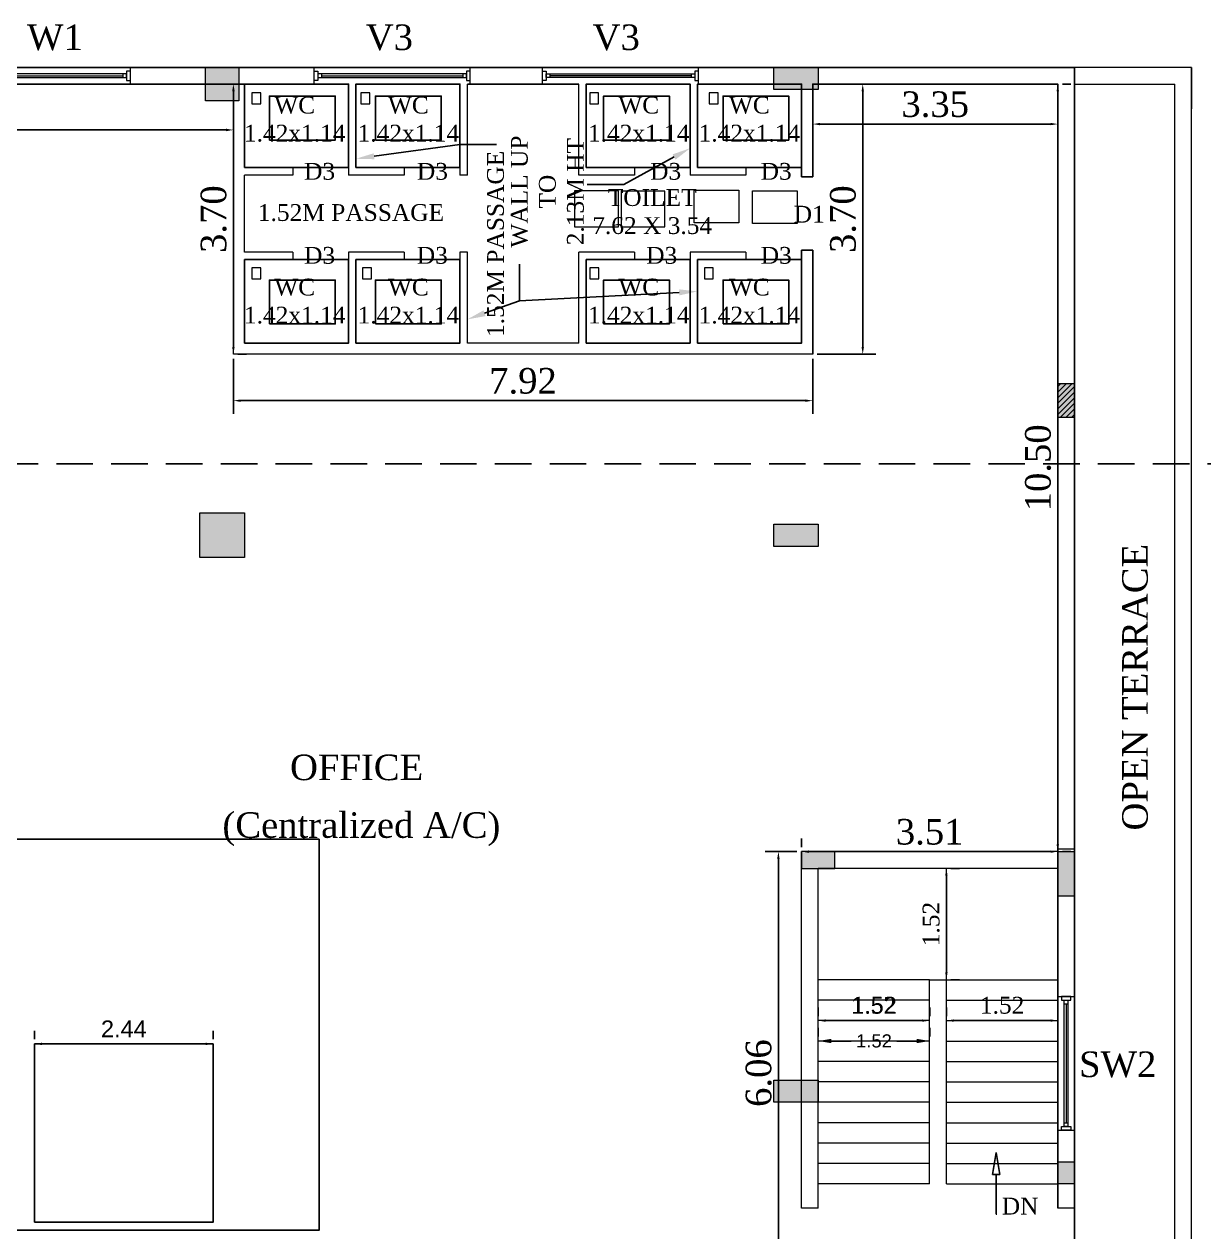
# Model space of a CAD drawing. Header units: metres. Extents: x 3592 to 3825, y 373 to 546.
# Drawn here: x 3733.22 to 3749.35, y 485.84 to 502.36 of the extents above; entities that cross this region are included whole.
import ezdxf
from ezdxf import colors
from ezdxf.entities.mleader import LeaderData, LeaderLine
from ezdxf.math import Vec2, Vec3

# ---------------------------------------------------------------- set-up
doc = ezdxf.new("R2010")
doc.units = ezdxf.units.M
doc.linetypes.add('DASHED', pattern=[0.75, 0.5, -0.25])
doc.layers.get('Defpoints').update_dxf_attribs({"lineweight": 0})
for name, color, linetype in [('0 @ 1', 7, 'Continuous'), ('BLK_1_FLR_3_BLT_UP_AREA', 1, 'Continuous'), ('BLK_1_FLR_3_EXIT_WIDTH_DOOR', 2, 'Continuous'), ('BLK_1_FLR_3_EXIT_WIDTH_STAIR', 1, 'Continuous'), ('BLK_1_FLR_3_REGULAR_ROOM_1', 2, 'Continuous'), ('BLK_1_FLR_3_ROOM_1_LIGHT_VENTILATION_1', 2, 'Continuous'), ('BLK_1_FLR_3_WATER_CLOSET', 223, 'Continuous'), ('Column', 7, 'Continuous'), ('TOILET_VENTILATION', 6, 'Continuous')]:
    doc.layers.add(name, color=color, linetype=linetype)
doc.layers.add('BLK_1_FLR_3_URINAL', color=235, linetype='Continuous', lineweight=5)
doc.layers.add('BLK_1_FLR_3_WASH', color=55, linetype='Continuous', lineweight=5)
doc.styles.add('ANAND', font='times.ttf')
doc.styles.get("Standard").update_dxf_attribs({"font": 'arial.ttf'})
doc.dimstyles.new('STANDARD$0', dxfattribs={"dimtxt": 7, "dimasz": 3, "dimexe": 3, "dimexo": 1, "dimgap": 1.5, "dimtad": 1, "dimdec": 1, "dimzin": 1, "dimdsep": 46, "dimlunit": 4, "dimtxsty": 'Standard', "dimblk": 'OBLIQUE', "dimcen": 0.09375, "dimdle": 1, "dimclrd": 8, "dimclre": 8, "dimclrt": 7, "dimadec": 1, "dimazin": 0, "dimtfac": 1, "dimtdec": 1, "dimtix": 1, "dimtmove": 2, "dimatfit": 3, "dimldrblk": 'ARCHTICK', "dimfxl": 0, "dimfrac": 2, "dimtolj": 1, "dimtzin": 0, "dimarcsym": 0})
doc.dimstyles.new('V1', dxfattribs={"dimtxt": 0.23, "dimasz": 0.1, "dimexe": 0.18, "dimexo": 0.0625, "dimgap": 0.09, "dimtad": 1, "dimzin": 0, "dimdsep": 46, "dimtxsty": 'Standard', "dimcen": 0.09, "dimadec": 0, "dimazin": 0, "dimtfac": 1, "dimtix": 1, "dimtofl": 0, "dimtmove": 2, "dimatfit": 0, "dimfxl": 0, "dimtolj": 1, "dimtzin": 0, "dimarcsym": 0})

# ---------------------------------------------------------------- blocks, each defined once
blk = doc.blocks.new('_CLOSEDBLANK')
at = {"color": 0, "linetype": 'ByBlock'}
for p, q in [((-1, 0.167), (0, 0)), ((-1, 0.167), (-1, -0.167)), ((0, 0), (-1, -0.167))]:
    blk.add_line(p, q, dxfattribs=at)
blk = doc.blocks.new('*U12')
at = {"color": 4, "linetype": 'Continuous', "lineweight": 13}
for p, q in [((146.91, 129.1), (146.91, 131.1)), ((210.91, 130.1), (146.91, 130.1)), ((210.91, 129.1), (210.91, 131.1))]:
    blk.add_line(p, q, dxfattribs=at)
for points in [[(144.91, 132.6), (142.91, 132.6), (142.91, 127.6), (144.91, 127.6)], [(212.91, 129.1), (212.91, 131.1), (144.91, 131.1), (144.91, 129.1)], [(212.91, 132.6), (214.91, 132.6), (214.91, 127.6), (212.91, 127.6)]]:
    blk.add_lwpolyline(points, close=True, dxfattribs=at)
blk = doc.blocks.new('*U14')
at = {"color": 4, "linetype": 'Continuous', "lineweight": 13}
for p, q in [((146.91, 129.1), (146.91, 131.1)), ((222.91, 130.1), (146.91, 130.1)), ((222.91, 129.1), (222.91, 131.1))]:
    blk.add_line(p, q, dxfattribs=at)
for points in [[(144.91, 132.6), (142.91, 132.6), (142.91, 127.6), (144.91, 127.6)], [(224.91, 129.1), (224.91, 131.1), (144.91, 131.1), (144.91, 129.1)], [(224.91, 132.6), (226.91, 132.6), (226.91, 127.6), (224.91, 127.6)]]:
    blk.add_lwpolyline(points, close=True, dxfattribs=at)
blk = doc.blocks.new('*D119')
at = {"color": 0, "lineweight": -2}
for p, q in [((3745.833, 490.709), (3745.833, 489.385)), ((3745.895, 490.809), (3746.013, 490.809)), ((3745.895, 489.285), (3746.013, 489.285))]:
    blk.add_line(p, q, dxfattribs=at)
at = {"color": 0}
for points in [[(3745.816, 490.709), (3745.849, 490.709), (3745.833, 490.809)], [(3745.816, 489.385), (3745.849, 489.385), (3745.833, 489.285)]]:
    blk.add_solid(points, dxfattribs=at)
at = {"layer": 'Defpoints', "color": 0}
for p in [(3745.833, 490.809), (3745.833, 489.285), (3745.833, 489.285)]:
    blk.add_point(p, dxfattribs=at)
at = {"color": 0, "insert": (3745.625, 490.047), "char_height": 0.23, "attachment_point": 5, "rotation": 90, "style": 'ANAND'}
blk.add_mtext('\\A1;1.52', dxfattribs=at)
blk = doc.blocks.new('*D120')
at = {"color": 0, "lineweight": -2}
for p, q in [((3744.08, 488.789), (3744.08, 488.906)), ((3745.604, 488.789), (3745.604, 488.906)), ((3745.504, 488.726), (3744.18, 488.726))]:
    blk.add_line(p, q, dxfattribs=at)
at = {"color": 0}
for points in [[(3744.18, 488.743), (3744.18, 488.71), (3744.08, 488.726)], [(3745.504, 488.743), (3745.504, 488.71), (3745.604, 488.726)]]:
    blk.add_solid(points, dxfattribs=at)
at = {"layer": 'Defpoints', "color": 0}
for p in [(3744.08, 488.726), (3744.08, 488.726), (3745.604, 488.726)]:
    blk.add_point(p, dxfattribs=at)
at = {"color": 0, "insert": (3744.842, 488.934), "char_height": 0.23, "attachment_point": 5, "style": 'ANAND'}
blk.add_mtext('\\A1;1.52', dxfattribs=at)
blk = doc.blocks.new('*D121')
at = {"color": 0, "lineweight": -2}
for p, q in [((3745.833, 488.789), (3745.833, 488.906)), ((3747.357, 488.789), (3747.357, 488.906)), ((3745.933, 488.726), (3747.257, 488.726))]:
    blk.add_line(p, q, dxfattribs=at)
at = {"color": 0}
for points in [[(3745.933, 488.743), (3745.933, 488.71), (3745.833, 488.726)], [(3747.257, 488.743), (3747.257, 488.71), (3747.357, 488.726)]]:
    blk.add_solid(points, dxfattribs=at)
at = {"layer": 'Defpoints', "color": 0}
for p in [(3745.833, 488.726), (3747.357, 488.726), (3747.357, 488.726)]:
    blk.add_point(p, dxfattribs=at)
at = {"color": 0, "insert": (3746.595, 488.934), "char_height": 0.23, "attachment_point": 5, "style": 'ANAND'}
blk.add_mtext('\\A1;1.52', dxfattribs=at)
blk = doc.blocks.new('*D191')
at = {"color": 0, "lineweight": -2}
for p, q in [((3743.789, 491.038), (3743.355, 491.038)), ((3743.535, 485.078), (3743.535, 490.938)), ((3743.789, 484.978), (3743.355, 484.978))]:
    blk.add_line(p, q, dxfattribs=at)
at = {"color": 0}
for points in [[(3743.518, 490.938), (3743.551, 490.938), (3743.535, 491.038)], [(3743.518, 485.078), (3743.551, 485.078), (3743.535, 484.978)]]:
    blk.add_solid(points, dxfattribs=at)
at = {"layer": 'Defpoints', "color": 0}
for p in [(3743.535, 491.038), (3743.851, 491.038), (3743.851, 484.978)]:
    blk.add_point(p, dxfattribs=at)
at = {"color": 0, "insert": (3743.266, 488.008), "char_height": 0.35, "attachment_point": 5, "rotation": 90, "style": 'ANAND'}
blk.add_mtext('\\A1;6.06', dxfattribs=at)
blk = doc.blocks.new('*D192')
at = {"color": 0, "lineweight": -2}
for p, q in [((3743.851, 491.1), (3743.851, 491.218)), ((3747.357, 491.1), (3747.357, 491.218)), ((3743.951, 491.038), (3747.257, 491.038))]:
    blk.add_line(p, q, dxfattribs=at)
at = {"color": 0}
for points in [[(3743.951, 491.054), (3743.951, 491.021), (3743.851, 491.038)], [(3747.257, 491.054), (3747.257, 491.021), (3747.357, 491.038)]]:
    blk.add_solid(points, dxfattribs=at)
at = {"layer": 'Defpoints', "color": 0}
for p in [(3743.851, 491.038), (3747.357, 491.038), (3747.357, 491.038)]:
    blk.add_point(p, dxfattribs=at)
at = {"color": 0, "insert": (3745.604, 491.306), "char_height": 0.35, "attachment_point": 5, "style": 'ANAND'}
blk.add_mtext('\\A1;3.51', dxfattribs=at)
blk = doc.blocks.new('*D193')
at = {"color": 0, "lineweight": -2}
for p, q in [((3747.357, 491.138), (3747.357, 501.438)), ((3747.419, 501.538), (3747.537, 501.538)), ((3747.419, 491.038), (3747.537, 491.038))]:
    blk.add_line(p, q, dxfattribs=at)
at = {"color": 0}
for points in [[(3747.34, 501.438), (3747.373, 501.438), (3747.357, 501.538)], [(3747.34, 491.138), (3747.373, 491.138), (3747.357, 491.038)]]:
    blk.add_solid(points, dxfattribs=at)
at = {"layer": 'Defpoints', "color": 0}
for p in [(3747.357, 501.538), (3747.357, 501.538), (3747.357, 491.038)]:
    blk.add_point(p, dxfattribs=at)
at = {"color": 0, "insert": (3747.088, 496.288), "char_height": 0.35, "attachment_point": 5, "rotation": 90, "style": 'ANAND'}
blk.add_mtext('\\A1;10.50', dxfattribs=at)
blk = doc.blocks.new('*D123')
at = {"color": 0, "lineweight": -2}
for p, q in [((3744.004, 501.475), (3744.004, 500.81)), ((3747.357, 501.475), (3747.357, 500.81)), ((3747.257, 500.99), (3744.104, 500.99))]:
    blk.add_line(p, q, dxfattribs=at)
at = {"color": 0}
for points in [[(3744.104, 501.007), (3744.104, 500.974), (3744.004, 500.99)], [(3747.257, 501.007), (3747.257, 500.974), (3747.357, 500.99)]]:
    blk.add_solid(points, dxfattribs=at)
at = {"layer": 'Defpoints', "color": 0}
for p in [(3744.004, 501.538), (3747.357, 501.538), (3744.004, 500.99)]:
    blk.add_point(p, dxfattribs=at)
at = {"color": 0, "insert": (3745.68, 501.259), "char_height": 0.35, "attachment_point": 5, "style": 'ANAND'}
blk.add_mtext('\\A1;3.35', dxfattribs=at)
blk = doc.blocks.new('*D194')
at = {"color": 0, "lineweight": -2}
for p, q in [((3736.079, 497.779), (3736.079, 497.027)), ((3744.004, 497.779), (3744.004, 497.027)), ((3743.904, 497.207), (3736.179, 497.207))]:
    blk.add_line(p, q, dxfattribs=at)
at = {"color": 0}
for points in [[(3736.179, 497.223), (3736.179, 497.19), (3736.079, 497.207)], [(3743.904, 497.223), (3743.904, 497.19), (3744.004, 497.207)]]:
    blk.add_solid(points, dxfattribs=at)
at = {"layer": 'Defpoints', "color": 0}
for p in [(3736.079, 497.842), (3744.004, 497.842), (3736.079, 497.207)]:
    blk.add_point(p, dxfattribs=at)
at = {"color": 0, "insert": (3740.041, 497.475), "char_height": 0.35, "attachment_point": 5, "style": 'ANAND'}
blk.add_mtext('\\A1;7.92', dxfattribs=at)
blk = doc.blocks.new('*D124')
at = {"color": 0, "lineweight": -2}
for p, q in [((3744.066, 501.538), (3744.868, 501.538)), ((3744.688, 497.942), (3744.688, 501.438)), ((3744.066, 497.842), (3744.868, 497.842))]:
    blk.add_line(p, q, dxfattribs=at)
at = {"color": 0}
for points in [[(3744.672, 501.438), (3744.705, 501.438), (3744.688, 501.538)], [(3744.672, 497.942), (3744.705, 497.942), (3744.688, 497.842)]]:
    blk.add_solid(points, dxfattribs=at)
at = {"layer": 'Defpoints', "color": 0}
for p in [(3744.004, 501.538), (3744.688, 501.538), (3744.004, 497.842)]:
    blk.add_point(p, dxfattribs=at)
at = {"color": 0, "insert": (3744.42, 499.69), "char_height": 0.35, "attachment_point": 5, "rotation": 90, "style": 'ANAND'}
blk.add_mtext('\\A1;3.70', dxfattribs=at)
blk = doc.blocks.new('*D125')
at = {"color": 0, "lineweight": -2}
for p, q in [((3736.079, 501.438), (3736.079, 497.942)), ((3736.141, 501.538), (3736.259, 501.538)), ((3736.141, 497.842), (3736.259, 497.842))]:
    blk.add_line(p, q, dxfattribs=at)
at = {"color": 0}
for points in [[(3736.062, 501.438), (3736.096, 501.438), (3736.079, 501.538)], [(3736.062, 497.942), (3736.096, 497.942), (3736.079, 497.842)]]:
    blk.add_solid(points, dxfattribs=at)
at = {"layer": 'Defpoints', "color": 0}
for p in [(3736.079, 501.538), (3736.079, 497.842), (3736.079, 497.842)]:
    blk.add_point(p, dxfattribs=at)
at = {"color": 0, "insert": (3735.81, 499.69), "char_height": 0.35, "attachment_point": 5, "rotation": 90, "style": 'ANAND'}
blk.add_mtext('\\A1;3.70', dxfattribs=at)
blk = doc.blocks.new('*D184')
at = {"color": 0, "lineweight": -2}
for p, q in [((3728.283, 501.475), (3728.283, 500.73)), ((3736.079, 501.475), (3736.079, 500.73)), ((3728.383, 500.91), (3735.979, 500.91))]:
    blk.add_line(p, q, dxfattribs=at)
at = {"color": 0}
for points in [[(3728.383, 500.927), (3728.383, 500.893), (3728.283, 500.91)], [(3735.979, 500.927), (3735.979, 500.893), (3736.079, 500.91)]]:
    blk.add_solid(points, dxfattribs=at)
at = {"layer": 'Defpoints', "color": 0}
for p in [(3728.283, 501.538), (3736.079, 501.538), (3736.079, 500.91)]:
    blk.add_point(p, dxfattribs=at)
at = {"color": 0, "insert": (3732.181, 501.179), "char_height": 0.35, "attachment_point": 5, "style": 'ANAND'}
blk.add_mtext('\\A1;7.80', dxfattribs=at)
blk = doc.blocks.new('*D213')
at = {"layer": 'BLK_1_FLR_3_EXIT_WIDTH_DOOR', "color": 0, "lineweight": -2}
for p, q in [((3744.08, 488.789), (3744.08, 488.906)), ((3745.604, 488.789), (3745.604, 488.906)), ((3745.504, 488.726), (3744.18, 488.726))]:
    blk.add_line(p, q, dxfattribs=at)
at = {"layer": 'BLK_1_FLR_3_EXIT_WIDTH_DOOR', "color": 0}
for points in [[(3744.18, 488.743), (3744.18, 488.71), (3744.08, 488.726)], [(3745.504, 488.743), (3745.504, 488.71), (3745.604, 488.726)]]:
    blk.add_solid(points, dxfattribs=at)
at = {"layer": 'Defpoints', "color": 0}
for p in [(3744.08, 488.726), (3744.08, 488.726), (3745.604, 488.726)]:
    blk.add_point(p, dxfattribs=at)
at = {"layer": 'BLK_1_FLR_3_EXIT_WIDTH_DOOR', "color": 0, "insert": (3744.842, 488.934), "char_height": 0.23, "attachment_point": 5}
blk.add_mtext('\\A1;1.52', dxfattribs=at)
blk = doc.blocks.new('*D214')
at = {"layer": 'BLK_1_FLR_3_EXIT_WIDTH_STAIR', "color": 0, "lineweight": -2}
for p, q in [((3744.08, 488.509), (3744.08, 488.627)), ((3745.604, 488.509), (3745.604, 488.627)), ((3744.26, 488.447), (3744.528, 488.447)), ((3745.424, 488.447), (3745.156, 488.447))]:
    blk.add_line(p, q, dxfattribs=at)
at = {"layer": 'BLK_1_FLR_3_EXIT_WIDTH_STAIR', "color": 0}
for points in [[(3744.26, 488.477), (3744.26, 488.417), (3744.08, 488.447)], [(3745.424, 488.477), (3745.424, 488.417), (3745.604, 488.447)]]:
    blk.add_solid(points, dxfattribs=at)
at = {"layer": 'Defpoints', "color": 0}
for p in [(3744.08, 488.447), (3744.08, 488.447), (3745.604, 488.447)]:
    blk.add_point(p, dxfattribs=at)
at = {"layer": 'BLK_1_FLR_3_EXIT_WIDTH_STAIR', "color": 0, "insert": (3744.842, 488.447), "char_height": 0.18, "attachment_point": 5}
blk.add_mtext('\\A1;1.52', dxfattribs=at)
blk = doc.blocks.new('*D242')
at = {"layer": 'BLK_1_FLR_3_ROOM_1_LIGHT_VENTILATION_1', "color": 0, "lineweight": -2}
for p, q in [((3733.36, 488.47), (3733.36, 488.588)), ((3735.8, 488.47), (3735.8, 488.588)), ((3735.7, 488.408), (3733.46, 488.408))]:
    blk.add_line(p, q, dxfattribs=at)
at = {"layer": 'BLK_1_FLR_3_ROOM_1_LIGHT_VENTILATION_1', "color": 0}
for points in [[(3733.46, 488.424), (3733.46, 488.391), (3733.36, 488.408)], [(3735.7, 488.424), (3735.7, 488.391), (3735.8, 488.408)]]:
    blk.add_solid(points, dxfattribs=at)
at = {"layer": 'Defpoints', "color": 0}
for p in [(3733.36, 488.408), (3733.36, 488.408), (3735.8, 488.408)]:
    blk.add_point(p, dxfattribs=at)
at = {"layer": 'BLK_1_FLR_3_ROOM_1_LIGHT_VENTILATION_1', "color": 0, "insert": (3734.58, 488.613), "char_height": 0.23, "attachment_point": 5}
blk.add_mtext('\\A1;2.44', dxfattribs=at)

msp = doc.modelspace()

# ---------------------------------------------------------------- hatches: boundary and pattern name
h = msp.add_hatch(color=256)
h.dxf.hatch_style = 1
h.paths.add_polyline_path([(3736.15512, 501.76617), (3735.69792, 501.76617), (3735.69792, 501.53757), (3736.15512, 501.53757)])
h.paths.add_polyline_path([(3736.15512, 501.53757), (3735.69792, 501.53757), (3735.69792, 501.30897), (3736.15512, 501.30897)])
h = msp.add_hatch(color=256)
h.dxf.hatch_style = 1
h.paths.add_polyline_path([(3744.07992, 501.76617), (3743.47032, 501.76617), (3743.47032, 501.53757), (3744.07992, 501.53757)])
h.paths.add_polyline_path([(3744.07992, 501.53757), (3743.47032, 501.53757), (3743.47032, 501.46137), (3744.07992, 501.46137)])
at = {"lineweight": 13, "ltscale": 3}
h = msp.add_hatch(dxfattribs=at)
h.set_pattern_fill('ANSI31', color=256, scale=0.4318, angle=360)
h.set_pattern_definition([(45, (-31173.0829, 7764.38052), (-0.038166088515, 0.038166088515), [])])
h.paths.add_polyline_path([(3747.58512, 497.43838), (3747.35652, 497.43838), (3747.35652, 496.98118), (3747.58512, 496.98118)])
h = msp.add_hatch(color=256)
h.dxf.hatch_style = 1
h.paths.add_polyline_path([(3747.58512, 497.43838), (3747.35652, 497.43838), (3747.35652, 496.98118), (3747.58512, 496.98118)])
h = msp.add_hatch(color=256)
h.dxf.hatch_style = 1
h.paths.add_polyline_path([(3736.23132, 495.67017), (3735.62172, 495.67017), (3735.62172, 495.06057), (3736.23132, 495.06057)])
h = msp.add_hatch(color=256)
h.dxf.hatch_style = 1
h.paths.add_polyline_path([(3743.85132, 495.51777), (3743.47032, 495.51777), (3743.47032, 495.21297), (3743.85132, 495.21297)])
h.paths.add_polyline_path([(3744.07992, 495.51777), (3743.85132, 495.51777), (3743.85132, 495.21297), (3744.07992, 495.21297)])
h = msp.add_hatch(color=256)
h.dxf.hatch_style = 1
h.paths.add_polyline_path([(3743.85132, 490.80898), (3744.30852, 490.80898), (3744.30852, 491.03758), (3743.85132, 491.03758)])
h = msp.add_hatch(color=256)
h.dxf.hatch_style = 1
h.paths.add_polyline_path([(3747.58512, 491.03758), (3747.58512, 490.42798), (3747.35652, 490.42798), (3747.35652, 491.03758)])
h = msp.add_hatch(color=256)
h.dxf.hatch_style = 1
h.paths.add_polyline_path([(3743.47032, 487.91338), (3744.07992, 487.91338), (3744.07992, 487.60858), (3743.47032, 487.60858)])

# ---------------------------------------------------------------- linework, layer by layer
at = {"lineweight": 9, "ltscale": 3}
for p, q in [((3747.58512, 501.76617), (3728.05392, 501.76617)), ((3747.58512, 487.60707), (3747.58512, 494.45097))]:
    msp.add_line(p, q, dxfattribs=at)
at = {"lineweight": 13, "ltscale": 3}
for p, q in [((3734.66922, 501.53757), (3734.66922, 501.76617)), ((3737.18382, 501.53757), (3737.18382, 501.76617)), ((3739.31742, 501.53757), (3739.31742, 501.76617)), ((3740.30802, 501.53757), (3740.30802, 501.76617)), ((3742.44162, 501.53757), (3742.44162, 501.76617)), ((3749.18532, 501.76617), (3749.18532, 501.19758)), ((3736.23132, 500.39457), (3736.23132, 501.53757)), ((3737.65372, 500.39457), (3737.65372, 501.53757)), ((3737.75532, 500.39457), (3737.75532, 501.53757)), ((3739.17772, 500.39457), (3739.17772, 501.53757)), ((3739.27932, 500.29297), (3739.27932, 501.53757)), ((3740.80332, 500.29297), (3740.80332, 501.53757)), ((3740.90492, 500.39457), (3740.90492, 501.53757)), ((3742.32732, 500.39457), (3742.32732, 501.53757)), ((3742.42892, 500.39457), (3742.42892, 501.53757)), ((3742.42892, 501.53757), (3743.85132, 501.53757)), ((3747.58512, 501.53757), (3748.95672, 501.53757)), ((3748.95672, 476.23648), (3748.95672, 501.53757)), ((3736.07892, 497.84187), (3736.07892, 501.30897)), ((3736.89172, 500.39457), (3736.23132, 500.39457)), ((3736.89172, 500.29297), (3736.23132, 500.29297)), ((3736.23132, 499.23887), (3736.23132, 500.29297)), ((3736.89172, 500.39457), (3736.89172, 500.29297)), ((3737.65372, 500.39457), (3737.65372, 500.29297)), ((3738.41572, 500.29297), (3737.65372, 500.29297)), ((3738.41572, 500.39457), (3737.75532, 500.39457)), ((3738.41572, 500.39457), (3738.41572, 500.29297)), ((3739.17772, 500.39457), (3739.17772, 500.29297)), ((3739.27932, 500.29297), (3739.17772, 500.29297)), ((3741.56532, 500.29297), (3740.80332, 500.29297)), ((3741.56532, 500.39457), (3740.90492, 500.39457)), ((3741.56532, 500.39457), (3741.56532, 500.29297)), ((3742.32732, 500.39457), (3742.32732, 500.29297)), ((3743.08932, 500.29297), (3742.32732, 500.29297)), ((3743.08932, 500.39457), (3742.42892, 500.39457)), ((3743.08932, 500.39457), (3743.08932, 500.29297)), ((3736.89172, 499.23887), (3736.23132, 499.23887)), ((3736.23132, 497.99427), (3736.23132, 499.13727)), ((3736.89172, 499.13727), (3736.23132, 499.13727)), ((3736.89172, 499.23887), (3736.89172, 499.13727)), ((3738.41572, 499.23887), (3737.65372, 499.23887)), ((3737.65372, 499.23887), (3737.65372, 499.13727)), ((3737.65372, 497.99427), (3737.65372, 499.13727)), ((3737.75532, 497.99427), (3737.75532, 499.13727)), ((3738.41572, 499.13727), (3737.75532, 499.13727)), ((3738.41572, 499.23887), (3738.41572, 499.13727)), ((3739.27932, 499.23887), (3739.17772, 499.23887)), ((3739.17772, 499.23887), (3739.17772, 499.13727)), ((3739.17772, 497.99427), (3739.17772, 499.13727)), ((3739.27932, 497.99427), (3739.27932, 499.23887)), ((3740.80332, 497.99427), (3740.80332, 499.23887)), ((3741.56532, 499.23887), (3740.80332, 499.23887)), ((3740.90492, 497.99427), (3740.90492, 499.13727)), ((3741.56532, 499.13727), (3740.90492, 499.13727)), ((3741.56532, 499.23887), (3741.56532, 499.13727)), ((3743.08932, 499.23887), (3742.32732, 499.23887)), ((3742.32732, 499.23887), (3742.32732, 499.13727)), ((3742.32732, 497.99427), (3742.32732, 499.13727)), ((3742.42892, 497.99427), (3742.42892, 499.13727)), ((3743.08932, 499.13727), (3742.42892, 499.13727)), ((3743.08932, 499.23887), (3743.08932, 499.13727)), ((3737.65372, 497.99427), (3736.23132, 497.99427)), ((3739.17772, 497.99427), (3737.75532, 497.99427)), ((3740.80332, 497.99427), (3739.27932, 497.99427)), ((3742.32732, 497.99427), (3740.90492, 497.99427)), ((3743.85132, 497.99427), (3742.42892, 497.99427)), ((3744.00372, 497.84187), (3736.07892, 497.84187)), ((3747.58512, 495.57148), (3747.58512, 497.43838)), ((3747.35652, 495.91438), (3747.35652, 497.20978)), ((3747.35652, 491.03758), (3747.35652, 491.79958)), ((3743.85132, 486.16078), (3743.85132, 491.03758)), ((3745.68012, 491.03758), (3743.85132, 491.03758)), ((3747.35652, 491.03758), (3744.07992, 491.03758)), ((3747.35652, 491.03758), (3745.83252, 491.03758)), ((3747.35652, 491.07568), (3747.58512, 491.07568)), ((3747.35652, 491.07568), (3747.58512, 491.07568)), ((3747.35652, 490.80898), (3744.07992, 490.80898)), ((3744.07992, 486.16078), (3744.07992, 490.80898)), ((3747.35652, 490.80898), (3744.07992, 490.80898)), ((3745.83252, 489.28498), (3745.83252, 490.80898)), ((3747.35652, 486.16078), (3747.35652, 490.80898)), ((3745.60392, 489.28498), (3744.07992, 489.28498)), ((3745.60392, 486.49098), (3745.60392, 489.28498)), ((3745.60392, 489.28498), (3745.83252, 489.28498)), ((3745.83252, 486.49098), (3745.83252, 489.28498)), ((3745.83252, 489.28498), (3747.35652, 489.28498)), ((3747.35652, 489.05638), (3747.58512, 489.05638)), ((3745.60392, 489.00558), (3744.07992, 489.00558)), ((3745.83252, 489.00558), (3747.35652, 489.00558)), ((3745.60392, 488.72618), (3744.07992, 488.72618)), ((3745.83252, 488.72618), (3747.35652, 488.72618)), ((3745.60392, 488.44678), (3744.07992, 488.44678)), ((3745.83252, 488.44678), (3747.35652, 488.44678)), ((3745.60392, 488.16738), (3744.07992, 488.16738)), ((3745.83252, 488.16738), (3747.35652, 488.16738)), ((3745.60392, 487.88798), (3744.07992, 487.88798)), ((3745.83252, 487.88798), (3747.35652, 487.88798)), ((3745.60392, 487.60858), (3744.07992, 487.60858)), ((3745.83252, 487.60858), (3747.35652, 487.60858)), ((3745.60392, 487.32918), (3744.07992, 487.32918)), ((3745.83252, 487.32918), (3747.35652, 487.32918)), ((3747.35652, 487.22758), (3747.58512, 487.22758)), ((3745.60392, 487.04978), (3744.07992, 487.04978)), ((3745.83252, 487.04978), (3747.35652, 487.04978)), ((3745.60392, 486.77038), (3744.07992, 486.77038)), ((3745.83252, 486.77038), (3747.35652, 486.77038)), ((3745.60392, 486.49098), (3744.07992, 486.49098)), ((3745.83252, 486.49098), (3747.35652, 486.49098)), ((3744.07992, 486.16078), (3743.85132, 486.16078)), ((3747.58512, 486.16078), (3747.35652, 486.16078))]:
    msp.add_line(p, q, dxfattribs=at)
for p, q in [((3743.85132, 500.26797), (3743.85132, 501.46137)), ((3743.85132, 500.26797), (3744.00372, 500.26797)), ((3743.85132, 497.99427), (3743.85132, 499.26387)), ((3743.85132, 499.26387), (3744.00372, 499.26387)), ((3744.00372, 497.84187), (3744.00372, 499.26387))]:
    msp.add_line(p, q)
at = {"linetype": 'DASHED'}
msp.add_line((3726.15674, 496.34331), (3750.50674, 496.34331), dxfattribs=at)
for points in [[(3747.58512, 501.76617), (3728.05392, 501.76617), (3728.05392, 476.00788), (3747.58512, 476.00788)], [(3747.58512, 501.76617), (3728.05392, 501.76617), (3728.05392, 495.34137), (3731.12592, 495.34137), (3731.12592, 484.74957)], [(3747.58512, 484.94158), (3747.58512, 501.76617)], [(3737.65372, 501.53757), (3728.28252, 501.53757), (3728.28252, 476.23648), (3747.35652, 476.23648), (3747.35652, 476.46508)], [(3739.17772, 501.53757), (3737.75532, 501.53757)], [(3740.80332, 501.53757), (3739.27932, 501.53757)], [(3742.32732, 501.53757), (3740.90492, 501.53757)], [(3747.35652, 486.16078), (3747.35652, 501.53757), (3744.00372, 501.53757), (3744.00372, 500.26797)], [(3747.58512, 486.16078), (3747.58512, 501.53757)]]:
    msp.add_lwpolyline(points)
at = {"lineweight": 9}
for points in [[(3735.69792, 501.76617), (3736.15512, 501.76617), (3736.15512, 501.30897), (3735.69792, 501.30897)], [(3743.47032, 501.76617), (3744.07992, 501.76617), (3744.07992, 501.46137), (3743.47032, 501.46137)], [(3735.62172, 495.67017), (3736.23132, 495.67017), (3736.23132, 495.06057), (3735.62172, 495.06057)], [(3743.47032, 495.51777), (3744.07992, 495.51777), (3744.07992, 495.21297), (3743.47032, 495.21297)]]:
    msp.add_lwpolyline(points, close=True, dxfattribs=at)
at = {"lineweight": 13, "ltscale": 3}
for points in [[(3747.58512, 476.00788), (3749.18532, 476.00788), (3749.18532, 501.76617), (3747.58512, 501.76617)], [(3747.58512, 497.43838), (3747.35652, 497.43838), (3747.35652, 496.98118), (3747.58512, 496.98118), (3747.58512, 497.43838)], [(3743.85132, 490.80898), (3744.30852, 490.80898), (3744.30852, 491.03758), (3743.85132, 491.03758), (3743.85132, 490.80898)], [(3743.85132, 490.80898), (3744.30852, 490.80898), (3744.30852, 491.03758), (3743.85132, 491.03758), (3743.85132, 490.80898)]]:
    msp.add_lwpolyline(points, dxfattribs=at)
at = {"linetype": 'ByBlock', "lineweight": -2}
msp.add_lwpolyline([(3739.51461, 498.40273), (3739.99248, 498.57432)], dxfattribs=at)
at = {"lineweight": 13}
for points in [[(3747.58512, 491.03758), (3747.58512, 490.42798), (3747.35652, 490.42798), (3747.35652, 491.03758)], [(3747.58512, 491.03758), (3747.58512, 490.42798), (3747.35652, 490.42798), (3747.35652, 491.03758)], [(3747.35652, 486.79578), (3747.58512, 486.79578), (3747.58512, 486.49098), (3747.35652, 486.49098)]]:
    msp.add_lwpolyline(points, close=True, dxfattribs=at)
at = {"lineweight": 13, "ltscale": 3}
msp.add_lwpolyline([(3743.47032, 487.91338), (3744.07992, 487.91338), (3744.07992, 487.60858), (3743.47032, 487.60858)], close=True, dxfattribs=at)
for points in [[(3739.52869, 498.36352), (3739.27932, 498.31825), (3739.50053, 498.44195)], [(3747.35652, 486.79578), (3747.58512, 486.79578), (3747.35652, 486.49098), (3747.58512, 486.49098)]]:
    msp.add_solid(points)
at = {"lineweight": 13}
msp.add_solid([(3747.35652, 486.79578), (3747.58512, 486.79578), (3747.35652, 486.49098), (3747.58512, 486.49098)], dxfattribs=at)
at = {"layer": 'BLK_1_FLR_3_BLT_UP_AREA', "color": 18}
msp.add_lwpolyline([(3731.12592, 484.74957), (3743.85132, 484.74957), (3743.85132, 482.35078), (3747.58512, 482.35078), (3747.58512, 501.76617), (3728.05392, 501.76617), (3728.05392, 495.34137), (3731.12592, 495.34137), (3731.12592, 484.74957)], dxfattribs=at)
at = {"layer": 'BLK_1_FLR_3_REGULAR_ROOM_1', "color": 2}
msp.add_lwpolyline([(3732.24453, 485.85875), (3737.25151, 485.85875), (3737.25151, 491.20794), (3732.24453, 491.20794)], close=True, dxfattribs=at)
at = {"layer": 'BLK_1_FLR_3_ROOM_1_LIGHT_VENTILATION_1', "color": 2}
msp.add_lwpolyline([(3733.36003, 485.96756), (3735.80003, 485.96756), (3735.80003, 488.40756), (3733.36003, 488.40756)], close=True, dxfattribs=at)
at = {"layer": 'BLK_1_FLR_3_URINAL', "ltscale": 400}
for points in [[(3742.38201, 500.08772), (3742.99161, 500.08772), (3742.99161, 499.64131), (3742.38201, 499.64131)], [(3743.17983, 500.07582), (3743.78943, 500.07582), (3743.78943, 499.62941), (3743.17983, 499.62941)]]:
    msp.add_lwpolyline(points, close=True, dxfattribs=at)
at = {"layer": 'BLK_1_FLR_3_WASH', "color": 60}
for points in [[(3736.33058, 501.41663), (3736.33058, 501.26663), (3736.45308, 501.26663), (3736.45308, 501.41663)], [(3737.82438, 501.41663), (3737.82438, 501.26663), (3737.94688, 501.26663), (3737.94688, 501.41663)], [(3740.95301, 501.41663), (3740.95301, 501.26663), (3741.0755, 501.26663), (3741.0755, 501.41663)], [(3742.58829, 501.41663), (3742.58829, 501.26663), (3742.71079, 501.26663), (3742.71079, 501.41663)], [(3736.33058, 499.02219), (3736.33058, 498.87219), (3736.45308, 498.87219), (3736.45308, 499.02219)], [(3737.84578, 499.02219), (3737.84578, 498.87219), (3737.96828, 498.87219), (3737.96828, 499.02219)], [(3740.95645, 499.02219), (3740.95645, 498.87219), (3741.07894, 498.87219), (3741.07894, 499.02219)], [(3742.52182, 499.02219), (3742.52182, 498.87219), (3742.64431, 498.87219), (3742.64431, 499.02219)]]:
    msp.add_lwpolyline(points, close=True, dxfattribs=at)
at = {"layer": 'BLK_1_FLR_3_WASH', "color": 56}
msp.add_lwpolyline([(3741.34679, 500.07493), (3740.74679, 500.07493), (3740.74679, 499.58495), (3741.34679, 499.58495)], close=True, dxfattribs=at)
at = {"layer": 'BLK_1_FLR_3_WASH', "color": 55}
msp.add_lwpolyline([(3741.98239, 500.07244), (3741.38239, 500.07244), (3741.38239, 499.58246), (3741.98239, 499.58246)], close=True, dxfattribs=at)
at = {"layer": 'BLK_1_FLR_3_WATER_CLOSET', "color": 2}
for points in [[(3736.23132, 500.39457), (3737.65372, 500.39457), (3737.65372, 501.53757), (3736.23132, 501.53757)], [(3737.75532, 500.39457), (3739.17772, 500.39457), (3739.17772, 501.53757), (3737.75532, 501.53757)], [(3740.90492, 500.39457), (3742.32732, 500.39457), (3742.32732, 501.53757), (3740.90492, 501.53757)], [(3742.42892, 500.39457), (3743.85132, 500.39457), (3743.85132, 501.53757), (3742.42892, 501.53757)]]:
    msp.add_lwpolyline(points, close=True, dxfattribs=at)
at = {"layer": 'BLK_1_FLR_3_WATER_CLOSET', "color": 1}
for points in [[(3736.23132, 499.13727), (3737.65372, 499.13727), (3737.65372, 497.99427), (3736.23132, 497.99427)], [(3737.75532, 499.13727), (3739.17772, 499.13727), (3739.17772, 497.99427), (3737.75532, 497.99427)], [(3740.90492, 499.13727), (3742.32732, 499.13727), (3742.32732, 497.99427), (3740.90492, 497.99427)], [(3742.42892, 499.13727), (3743.85132, 499.13727), (3743.85132, 497.99427), (3742.42892, 497.99427)]]:
    msp.add_lwpolyline(points, close=True, dxfattribs=at)
at = {"layer": 'Column', "lineweight": 9}
for points in [[(3735.69792, 501.76617), (3736.15512, 501.76617), (3736.15512, 501.30897), (3735.69792, 501.30897)], [(3743.47032, 501.76617), (3744.07992, 501.76617), (3744.07992, 501.46137), (3743.47032, 501.46137)], [(3735.62172, 495.67017), (3736.23132, 495.67017), (3736.23132, 495.06057), (3735.62172, 495.06057)], [(3743.47032, 495.51777), (3744.07992, 495.51777), (3744.07992, 495.21297), (3743.47032, 495.21297)]]:
    msp.add_lwpolyline(points, close=True, dxfattribs=at)
at = {"layer": 'Column', "lineweight": 13, "ltscale": 3}
msp.add_lwpolyline([(3747.58512, 497.43838), (3747.35652, 497.43838), (3747.35652, 496.98118), (3747.58512, 496.98118), (3747.58512, 497.43838)], dxfattribs=at)
at = {"layer": 'Column', "lineweight": 13}
for points in [[(3747.58512, 491.03758), (3747.58512, 490.42798), (3747.35652, 490.42798), (3747.35652, 491.03758)], [(3747.58512, 491.03758), (3747.58512, 490.42798), (3747.35652, 490.42798), (3747.35652, 491.03758)], [(3747.35652, 486.79578), (3747.58512, 486.79578), (3747.58512, 486.49098), (3747.35652, 486.49098)]]:
    msp.add_lwpolyline(points, close=True, dxfattribs=at)
msp.add_solid([(3747.35652, 486.79578), (3747.58512, 486.79578), (3747.35652, 486.49098), (3747.58512, 486.49098)], dxfattribs=at)
at = {"layer": 'TOILET_VENTILATION', "color": 6}
for points in [[(3736.57199, 500.77213), (3737.47199, 500.77213), (3737.47199, 501.37213), (3736.57199, 501.37213)], [(3738.02181, 500.77213), (3738.92181, 500.77213), (3738.92181, 501.37213), (3738.02181, 501.37213)], [(3741.14375, 500.77213), (3742.04375, 500.77213), (3742.04375, 501.37213), (3741.14375, 501.37213)], [(3742.77721, 500.77213), (3743.67721, 500.77213), (3743.67721, 501.37213), (3742.77721, 501.37213)], [(3736.57199, 498.25677), (3737.47199, 498.25677), (3737.47199, 498.85677), (3736.57199, 498.85677)], [(3738.02181, 498.25677), (3738.92181, 498.25677), (3738.92181, 498.85677), (3738.02181, 498.85677)], [(3741.14375, 498.25677), (3742.04375, 498.25677), (3742.04375, 498.85677), (3741.14375, 498.85677)], [(3742.77721, 498.25677), (3743.67721, 498.25677), (3743.67721, 498.85677), (3742.77721, 498.85677)]]:
    msp.add_lwpolyline(points, close=True, dxfattribs=at)

# ---------------------------------------------------------------- block references
at = {"layer": '0 @ 1', "lineweight": 13, "ltscale": 3, "yscale": 0.0254, "zscale": 0.0254}
for name, p, xscale, rotation in [('*U14', (3738.29909, 504.95634), 0.0254, 180), ('*U14', (3742.94729, 504.95634), 0.0254, 180), ('*U14', (3736.67814, 504.95634), -0.0254, 180), ('*U12', (3744.16635, 483.59771), -0.0254, 270)]:
    msp.add_blockref(name, p, dxfattribs=dict(at, xscale=xscale, rotation=rotation))

# ---------------------------------------------------------------- texts
at = {"style": 'ANAND'}
for s, height, p in [('W1', 0.35, (3733.25673, 502.00327)), ('V3', 0.35, (3737.88954, 502.00327)), ('V3', 0.35, (3740.99337, 502.00327)), ('OFFICE', 0.35, (3736.85371, 492.01537)), ('(Centralized A/C)', 0.35, (3735.92892, 491.22611)), ('SW2', 0.35, (3747.64802, 487.95401)), ('DN', 0.23, (3746.59046, 486.07355))]:
    msp.add_text(s, height=height, dxfattribs=at).set_placement(p)
at = {"char_height": 0.23, "attachment_point": 5, "style": 'ANAND'}
for s, insert in [('\\A1;WC\\P1.42x1.14', (3736.91766, 501.0555)), ('\\A1;WC\\P1.42x1.14', (3738.47257, 501.0555)), ('\\A1;WC\\P1.42x1.14', (3741.62405, 501.0555)), ('\\A1;WC\\P1.42x1.14', (3743.13731, 501.0555)), ('D3', (3737.25818, 500.34261)), ('D3', (3738.80193, 500.34261)), ('D3', (3741.99257, 500.34261)), ('D3', (3743.50392, 500.34261)), ('D1', (3743.95659, 499.75726)), ('D3', (3737.25818, 499.19314)), ('D3', (3738.80066, 499.19314)), ('D3', (3741.93862, 499.19314)), ('D3', (3743.50519, 499.19314)), ('\\A1;WC\\P1.42x1.14', (3736.91766, 498.5666)), ('\\A1;WC\\P1.42x1.14', (3738.47257, 498.5666)), ('\\A1;WC\\P1.42x1.14', (3741.62405, 498.5666)), ('\\A1;WC\\P1.42x1.14', (3743.13731, 498.5666))]:
    msp.add_mtext(s, dxfattribs=dict(at, insert=insert))
at = {"insert": (3739.66681, 499.30819), "char_height": 0.23, "width": 5.1184554, "attachment_point": 5, "rotation": 90, "style": 'ANAND'}
msp.add_mtext('\\A1; 1.52M PASSAGE ', dxfattribs=at)
at = {"char_height": 0.23, "width": 5.1184554, "attachment_point": 5, "style": 'ANAND'}
for s, insert in [('\\A1;TOILET\\P7.62 X 3.54', (3741.80806, 499.79105)), ('\\A1; 1.52M PASSAGE ', (3737.64395, 499.77793))]:
    msp.add_mtext(s, dxfattribs=dict(at, insert=insert))
at = {"insert": (3748.41469, 493.28709), "char_height": 0.35, "attachment_point": 5, "rotation": 90, "style": 'ANAND'}
msp.add_mtext('\\A1;OPEN TERRACE', dxfattribs=at)

# ---------------------------------------------------------------- dimensions: what is measured, and where the dimension line sits
for base, p1, p2, override, picture, middle in [((3736.07892, 500.91002), (3728.28252, 501.53757), (3736.07892, 501.53757), {"dimtxt": 0.35, "dimtxsty": 'ANAND', "dimfxl": 75, "dimarcsym": 2}, '*D184', (3732.18072, 501.17855)), ((3744.07992, 488.72618), (3745.60392, 488.72618), (3744.07992, 488.72618), {"dimtxsty": 'ANAND', "dimfxl": 75, "dimarcsym": 2}, '*D120', (3744.84192, 488.9335)), ((3747.35652, 488.72618), (3745.83252, 488.72618), (3747.35652, 488.72618), {"dimtxsty": 'ANAND', "dimfxl": 75, "dimarcsym": 2}, '*D121', (3746.59452, 488.9335))]:
    dim = msp.add_linear_dim(base=base, p1=p1, p2=p2, dimstyle='V1', override=override)
    dim.commit()
    dim.dimension.update_dxf_attribs({"geometry": picture, "text_midpoint": middle})
for p1, p2, distance, picture, middle in [((3736.07892, 501.53757), (3736.07892, 497.84187), 0, '*D125', (3735.81038, 499.68972)), ((3747.35652, 501.53757), (3744.00372, 501.53757), 0.54731, '*D123', (3745.68012, 501.25879)), ((3744.00372, 497.84187), (3744.00372, 501.53757), -0.68454, '*D124', (3744.41972, 499.68972)), ((3747.35652, 491.03758), (3747.35652, 501.53757), 0, '*D193', (3747.08798, 496.28757)), ((3744.00372, 497.84187), (3736.07892, 497.84187), 0.63506, '*D194', (3740.04132, 497.47534)), ((3743.85132, 491.03758), (3747.35652, 491.03758), 0, '*D192', (3745.60392, 491.30611)), ((3743.85132, 484.97817), (3743.85132, 491.03758), 0.31656, '*D191', (3743.26622, 488.00787))]:
    dim = msp.add_aligned_dim(p1=p1, p2=p2, distance=distance, dimstyle='V1', override={"dimtxt": 0.35, "dimtxsty": 'ANAND', "dimfxl": 75, "dimarcsym": 2})
    dim.commit()
    dim.dimension.update_dxf_attribs({"geometry": picture, "text_midpoint": middle})
dim = msp.add_linear_dim(base=(3745.83252, 489.28498), p1=(3745.83252, 490.80898), p2=(3745.83252, 489.28498), angle=90, dimstyle='V1', override={"dimtxsty": 'ANAND', "dimfxl": 75, "dimarcsym": 2})
dim.commit()
dim.dimension.update_dxf_attribs({"geometry": '*D119', "text_midpoint": (3745.62519, 490.04698)})
at = {"layer": 'BLK_1_FLR_3_EXIT_WIDTH_DOOR'}
dim = msp.add_aligned_dim(p1=(3745.60392, 488.72618), p2=(3744.07992, 488.72618), distance=0, dimstyle='V1', dxfattribs=at)
dim.commit()
dim.dimension.update_dxf_attribs({"geometry": '*D213', "text_midpoint": (3744.84192, 488.93361)})
at = {"layer": 'BLK_1_FLR_3_EXIT_WIDTH_STAIR'}
dim = msp.add_aligned_dim(p1=(3745.60392, 488.44678), p2=(3744.07992, 488.44678), distance=0, dimstyle='STANDARD$0', override={"dimtxt": 0.18, "dimasz": 0.18, "dimexe": 0.18, "dimexo": 0.0625, "dimgap": 0.09, "dimtad": 0, "dimtih": 1, "dimtoh": 1, "dimdec": 2, "dimzin": 0, "dimlunit": 2, "dimpost": '', "dimcen": 0.09, "dimdle": 0, "dimclrd": 0, "dimclre": 0, "dimclrt": 0, "dimadec": 0, "dimtdec": 4, "dimtix": 0, "dimtofl": 0, "dimtmove": 0, "dimfrac": 0}, dxfattribs=at)
dim.commit()
dim.dimension.update_dxf_attribs({"geometry": '*D214', "text_midpoint": (3744.84192, 488.44678)})
at = {"layer": 'BLK_1_FLR_3_ROOM_1_LIGHT_VENTILATION_1', "color": 232}
dim = msp.add_aligned_dim(p1=(3735.80003, 488.40756), p2=(3733.36003, 488.40756), distance=0, dimstyle='V1', override={"dimfxl": 75, "dimarcsym": 2}, dxfattribs=at)
dim.commit()
dim.dimension.update_dxf_attribs({"geometry": '*D242', "text_midpoint": (3734.58003, 488.61303)})

# ---------------------------------------------------------------- leaders
ml = msp.add_multileader_mtext('Standard')
ml.set_content('', color=3, style='ANAND')
ml.set_leader_properties()
ml.build(insert=Vec2(0, 0))
ml.multileader.update_dxf_attribs({"dogleg_length": 0.5, "arrow_head_size": 0.25})
ctx = ml.context
ctx.base_point, ctx.char_height, ctx.arrow_head_size, ctx.landing_gap_size, ctx.plane_origin = Vec3(3739.67772, 500.70996), 0.23, 0.25, 0.25, Vec3(3739.27932, 501.24264)
ctx.text_align_type = 1
notes = []
notes.append((ctx, [(0, (1, 1, 0), (3739.17772, 500.70996), (1, 0), 0.5, [(0, [(3737.75532, 500.51613)], 0, [])])]))
ctx.mtext.insert, ctx.mtext.alignment, ctx.mtext.flow_direction = Vec3(3739.92772, 500.82496), 2, 5
ml = msp.add_multileader_mtext('Standard')
ml.set_content('WALL UP \\PTO \\P2.13M HT', color=3, style='ANAND')
ml.set_leader_properties()
ml.build(insert=Vec2(0, 0))
ml.multileader.update_dxf_attribs({"dogleg_length": 0.5, "arrow_head_size": 0.25})
ctx = ml.context
ctx.base_point, ctx.char_height, ctx.arrow_head_size, ctx.landing_gap_size, ctx.plane_origin, ctx.plane_x_axis, ctx.plane_y_axis = Vec3(3739.99248, 499.07432), 0.23, 0.25, 0.25, Vec3(3746.54056, 497.05103), Vec3(0, 1), Vec3(-1, 0)
ctx.text_align_type = 1
notes.append((ctx, [(0, (1, 1, 0), (3739.99248, 498.57432), (0, 1), 0.5, [(0, [(3742.42892, 498.70121)], 0, [])])]))
ctx.mtext.insert, ctx.mtext.text_direction, ctx.mtext.rotation, ctx.mtext.alignment, ctx.mtext.flow_direction = Vec3(3739.87516, 500.06598), Vec3(0, 1), 1.57079633, 2, 5
ml = msp.add_multileader_mtext('Standard')
ml.set_content('', color=3, style='ANAND')
ml.set_leader_properties()
ml.build(insert=Vec2(0, 0))
ml.multileader.update_dxf_attribs({"dogleg_length": 0.5, "arrow_head_size": 0.25})
ctx = ml.context
ctx.base_point, ctx.char_height, ctx.arrow_head_size, ctx.landing_gap_size, ctx.plane_origin = Vec3(3740.41964, 500.1655), 0.23, 0.25, 0.25, Vec3(3742.32732, 500.66004)
ctx.text_align_type = 1
notes.append((ctx, [(0, (1, 1, 0), (3741.41964, 500.1655), (-1, 0), 0.5, [(0, [(3742.32732, 500.66004)], 0, [])])]))
ctx.mtext.insert, ctx.mtext.alignment, ctx.mtext.flow_direction = Vec3(3740.66964, 500.2805), 2, 5
at = {"lineweight": 13, "ltscale": 3}
ml = msp.add_multileader_mtext('Standard', dxfattribs=at)
ml.set_content('', color=256)
ml.set_leader_properties()
ml.set_arrow_properties(name='CLOSEDBLANK')
ml.build(insert=Vec2(0, 0))
ml.multileader.update_dxf_attribs({"text_right_attachment_type": 6, "dogleg_length": 0.36, "arrow_head_size": 0.3048})
ctx = ml.context
ctx.base_point, ctx.char_height, ctx.arrow_head_size, ctx.landing_gap_size, ctx.plane_origin = Vec3(3746.52331, 486.07809), 0.00457, 0.3048, 0.00229, Vec3(3746.51416, 486.61905)
ctx.right_attachment = 6
notes.append((ctx, [(0, (1, 1, 0), (3746.51416, 486.07809), (1, 0), 0.00914, [(0, [(3746.51416, 486.92385)], 0, [])])]))
ctx.mtext.insert, ctx.mtext.flow_direction = Vec3(3746.52559, 486.08037), 5
for ctx, leaders in notes:
    for number, flags, end, landing, length, lines in leaders:
        leader = LeaderData()
        leader.index, (leader.has_last_leader_line, leader.has_dogleg_vector, leader.attachment_direction) = number, flags
        leader.last_leader_point, leader.dogleg_vector, leader.dogleg_length = Vec3(end), Vec3(landing), length
        for number, points, colour, breaks in lines:
            line = LeaderLine()
            line.index, line.vertices, line.color, line.breaks = number, Vec3.list(points), colors.encode_raw_color(colour), breaks
            leader.lines.append(line)
        ctx.leaders.append(leader)

doc.saveas('drawing.dxf')
